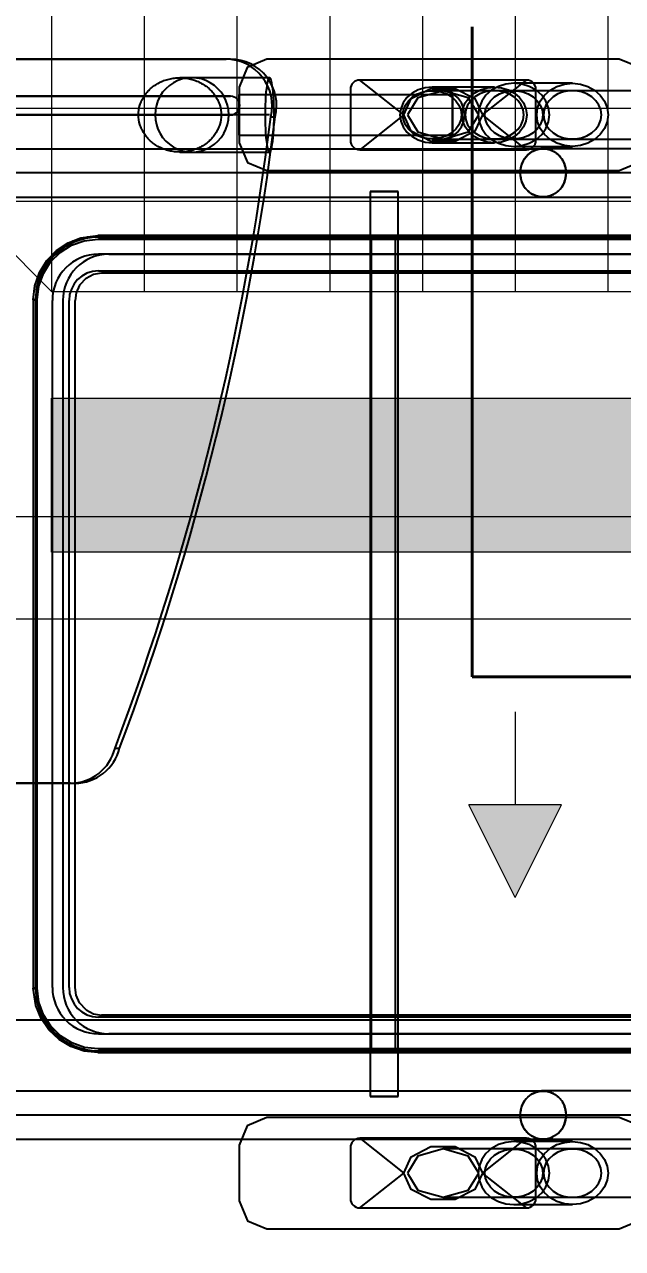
# Model space of a CAD drawing. Header units: millimetres. Extents: x -92759 to 184353, y -15225 to 86714.
# Drawn here: x 65368 to 65690, y 66602 to 67261 of the extents above; entities that cross this region are included whole.
import ezdxf

# ---------------------------------------------------------------- set-up
doc = ezdxf.new("R2010")
doc.units = ezdxf.units.MM
for name, color, linetype in [('0-1', 9, 'Continuous'), ('A-_FURT----_E', 9, 'Continuous'), ('A-PATT-CONC', 8, 'Continuous'), ('E-legend', 1, 'Continuous'), ('E-LIGHT----E', 1, 'Continuous'), ('M-_SANIFIXR_E', 9, 'Continuous'), ('M-ACMV_FCU', 5, 'Continuous')]:
    doc.layers.add(name, color=color, linetype=linetype)
doc.layers.add('HFI 9MM FPB', color=94, linetype='Continuous', lineweight=5)
doc.layers.add('M-ACMV_FCU-1', color=86, linetype='Continuous', lineweight=9)
doc.styles.add('Simplex', font='simplex_.ttf', dxfattribs={"width": 0.7, "height": 450})

# ---------------------------------------------------------------- blocks, each defined once
blk = doc.blocks.new('SIGMUND-LR R_ 2020 - SIGMUND-LR R_ 2020-8582791-2ND STOREY Copy 1')
for p, q in [((17, -49.39), (17, -300)), ((43, -300), (43, -49.39)), ((587, -49.39), (587, -300)), ((613, -300), (613, -49.39)), ((95, -123.7), (95, -484.22)), ((105, -480.26), (105, -119.74)), ((115, -484.22), (115, -123.7)), ((515, -123.7), (515, -484.22)), ((525, -119.74), (525, -480.26)), ((535, -484.22), (535, -123.7)), ((94.93, -125.62), (94.93, -486.14)), ((95.93, -125.37), (95.93, -485.89)), ((95.93, -485.89), (95.93, -125.37)), ((96.93, -486.14), (96.93, -125.62)), ((105, -125.37), (105, -485.89)), ((114.07, -485.89), (114.07, -125.37)), ((515.93, -125.37), (515.93, -485.89)), ((525, -485.89), (525, -125.37)), ((533.07, -125.62), (533.07, -486.14)), ((534.07, -485.89), (534.07, -125.37)), ((534.07, -125.37), (534.07, -485.89)), ((535.07, -486.14), (535.07, -125.62)), ((48.25, -170), (48.25, -246.08)), ((61.25, -170), (61.25, -246.08)), ((74.25, -246.08), (74.25, -170)), ((555.75, -170), (555.75, -246.08)), ((568.75, -170), (568.75, -246.08)), ((581.75, -246.08), (581.75, -170)), ((95.93, -202.29), (95.93, -203.29)), ((95.93, -203.29), (95.93, -324.95)), ((534.07, -203.29), (534.07, -202.29)), ((534.07, -324.95), (534.07, -203.29)), ((0, -205), (0, -395)), ((60, -395), (60, -205)), ((570, -205), (570, -395)), ((630, -395), (630, -205)), ((13, -230.28), (13, -261.88)), ((17, -230.28), (17, -261.88)), ((43, -261.88), (43, -230.28)), ((47, -261.88), (47, -230.28)), ((583, -230.28), (583, -261.88)), ((587, -230.28), (587, -261.88)), ((613, -261.88), (613, -230.28)), ((617, -261.88), (617, -230.28)), ((43.75, -250), (16.25, -250)), ((61.25, -246.08), (61.25, -579.49)), ((568.75, -246.08), (568.75, -579.49)), ((613.75, -250), (586.25, -250)), ((30, -278.8), (11.25, -255)), ((11.25, -255), (11.25, -345)), ((48.75, -255), (30, -278.8)), ((48.75, -345), (48.75, -255)), ((600, -278.8), (581.25, -255)), ((581.25, -255), (581.25, -345)), ((618.75, -255), (600, -278.8)), ((618.75, -345), (618.75, -255)), ((15, -272.36), (15, -305.89)), ((17, -272.36), (17, -305.89)), ((43, -305.89), (43, -272.36)), ((45, -305.89), (45, -272.36)), ((19, -410), (19, -295)), ((41, -410), (41, -295)), ((30, -321.2), (11.25, -345)), ((30, -321.2), (48.75, -345)), ((581.25, -345), (600, -321.2)), ((618.75, -345), (600, -321.2)), ((558.75, -324.28), (71.25, -324.28)), ((71.25, -339.28), (71.25, -324.28)), ((71.25, -324.28), (71.25, -339.28)), ((534.07, -324.28), (95.93, -324.28)), ((95.93, -324.95), (95.93, -325.64)), ((95.93, -325.64), (95.93, -338.78)), ((95.93, -325.83), (534.07, -325.83)), ((534.07, -325.64), (534.07, -324.95)), ((534.07, -338.78), (534.07, -325.64)), ((558.75, -339.28), (558.75, -324.28)), ((558.75, -324.28), (558.75, -339.28)), ((71.25, -339.28), (558.75, -339.28)), ((534.07, -338.71), (95.93, -338.71)), ((95.93, -338.78), (95.93, -339.84)), ((95.93, -339.28), (534.07, -339.28)), ((95.93, -339.84), (95.93, -488.18)), ((534.07, -339.84), (534.07, -338.78)), ((534.07, -488.18), (534.07, -339.84)), ((16.25, -350), (43.75, -350)), ((586.25, -350), (613.75, -350)), ((10, -393.6), (10, -441.99)), ((30, -393.6), (30, -441.99)), ((31.03, -392.97), (31.03, -390.54)), ((50, -441.99), (50, -393.6)), ((0, -414.62), (0, -613.13)), ((15, -410), (45, -410)), ((20, -414.62), (20, -608.16)), ((20, -608.16), (20, -414.62)), ((30, -608.16), (30, -414.62)), ((30, -414.62), (30, -608.16)), ((585, -410), (615, -410)), ((0, -615.56), (0, -417.05)), ((10, -435.47), (10, -441.99)), ((30, -435.47), (30, -441.99)), ((50, -441.99), (50, -435.47)), ((371.03, -476.89), (371.03, -474.45)), ((105, -480.26), (105, -485.89)), ((525, -485.89), (525, -480.26)), ((95.93, -485.89), (95.93, -488.18)), ((534.07, -488.18), (534.07, -485.89)), ((500, -498.35), (130, -498.35)), ((390, -630.78), (390, -498.53)), ((390, -500.97), (390, -633.21)), ((500, -501.71), (130, -501.71)), ((130, -505.07), (500, -505.07)), ((500, -510.71), (130, -510.71)), ((129.58, -519.7), (500.42, -519.7)), ((500.41, -518.93), (129.59, -518.93)), ((130, -519.71), (500, -519.71)), ((130, -519.72), (500, -519.72)), ((129.57, -520.97), (500.43, -520.97))]:
    blk.add_line(p, q)
at = {"flags": 128}
for points in [[(15, -190), (4.27, -194.52), (0, -205)], [(60, -205), (55.48, -194.27), (45, -190)], [(585, -190), (574.27, -194.52), (570, -205)], [(630, -205), (625.48, -194.27), (615, -190)], [(30, -249.51), (26.22, -249.03), (22.62, -247.6), (19.4, -245.31), (16.71, -242.27), (14.68, -238.62), (13.43, -234.56), (13, -230.28), (13.43, -226), (14.68, -221.94), (16.71, -218.29), (19.4, -215.25), (22.62, -212.96), (26.22, -211.54), (30, -211.05)], [(30, -214.68), (27.3, -215.02), (24.71, -216.03), (22.36, -217.66), (20.34, -219.84), (18.74, -222.48), (17.64, -225.46), (17.07, -228.65), (17.07, -231.91), (17.64, -235.1), (18.74, -238.08), (20.34, -240.72), (22.36, -242.9), (24.71, -244.53), (27.3, -245.54), (30, -245.88)], [(30, -211.05), (33.78, -211.54), (37.38, -212.96), (40.6, -215.25), (43.29, -218.29), (45.32, -221.94), (46.57, -226), (47, -230.28), (46.57, -234.56), (45.32, -238.62), (43.29, -242.27), (40.6, -245.31), (37.38, -247.6), (33.78, -249.03), (30, -249.51)], [(30, -245.88), (32.7, -245.54), (35.29, -244.53), (37.64, -242.9), (39.66, -240.72), (41.26, -238.08), (42.36, -235.1), (42.93, -231.91), (42.93, -228.65), (42.36, -225.46), (41.26, -222.48), (39.66, -219.84), (37.64, -217.66), (35.29, -216.03), (32.7, -215.02), (30, -214.68)], [(600, -249.51), (596.22, -249.03), (592.62, -247.6), (589.4, -245.31), (586.71, -242.27), (584.68, -238.62), (583.43, -234.56), (583, -230.28), (583.43, -226), (584.68, -221.94), (586.71, -218.29), (589.4, -215.25), (592.62, -212.96), (596.22, -211.54), (600, -211.05)], [(600, -214.68), (597.3, -215.02), (594.71, -216.03), (592.36, -217.66), (590.34, -219.84), (588.74, -222.48), (587.64, -225.46), (587.07, -228.65), (587.07, -231.91), (587.64, -235.1), (588.74, -238.08), (590.34, -240.72), (592.36, -242.9), (594.71, -244.53), (597.3, -245.54), (600, -245.88)], [(600, -211.05), (603.78, -211.54), (607.38, -212.96), (610.6, -215.25), (613.29, -218.29), (615.32, -221.94), (616.57, -226), (617, -230.28), (616.57, -234.56), (615.32, -238.62), (613.29, -242.27), (610.6, -245.31), (607.38, -247.6), (603.78, -249.03), (600, -249.51)], [(600, -245.88), (602.7, -245.54), (605.29, -244.53), (607.64, -242.9), (609.66, -240.72), (611.26, -238.08), (612.36, -235.1), (612.93, -231.91), (612.93, -228.65), (612.36, -225.46), (611.26, -222.48), (609.66, -219.84), (607.64, -217.66), (605.29, -216.03), (602.7, -215.02), (600, -214.68)], [(61.25, -258.45), (58.55, -258.18), (55.96, -257.38), (53.61, -256.09), (51.59, -254.36), (49.99, -252.27), (48.89, -249.9), (48.32, -247.37), (48.32, -244.79), (48.89, -242.26), (49.99, -239.89), (51.59, -237.8), (53.61, -236.07), (55.96, -234.77), (58.55, -233.98), (61.25, -233.7)], [(61.25, -233.7), (63.95, -233.98), (66.54, -234.77), (68.89, -236.07), (70.91, -237.8), (72.51, -239.89), (73.61, -242.26), (74.18, -244.79), (74.18, -247.37), (73.61, -249.9), (72.51, -252.27), (70.91, -254.36), (68.89, -256.09), (66.54, -257.38), (63.95, -258.18), (61.25, -258.45)], [(568.75, -258.45), (566.05, -258.18), (563.46, -257.38), (561.11, -256.09), (559.09, -254.36), (557.49, -252.27), (556.39, -249.9), (555.82, -247.37), (555.82, -244.79), (556.39, -242.26), (557.49, -239.89), (559.09, -237.8), (561.11, -236.07), (563.46, -234.77), (566.05, -233.98), (568.75, -233.7)], [(568.75, -233.7), (571.45, -233.98), (574.04, -234.77), (576.39, -236.07), (578.41, -237.8), (580.01, -239.89), (581.11, -242.26), (581.68, -244.79), (581.68, -247.37), (581.11, -249.9), (580.01, -252.27), (578.41, -254.36), (576.39, -256.09), (574.04, -257.38), (571.45, -258.18), (568.75, -258.45)], [(30, -242.65), (26.22, -243.13), (22.62, -244.55), (19.4, -246.85), (16.71, -249.89), (14.68, -253.54), (13.43, -257.6), (13, -261.88), (13.43, -266.16), (14.68, -270.22), (16.71, -273.87), (19.4, -276.91), (22.62, -279.2), (26.22, -280.62), (30, -281.1)], [(30, -281.1), (33.78, -280.62), (37.38, -279.2), (40.6, -276.91), (43.29, -273.87), (45.32, -270.22), (46.57, -266.16), (47, -261.88), (46.57, -257.6), (45.32, -253.54), (43.29, -249.89), (40.6, -246.85), (37.38, -244.55), (33.78, -243.13), (30, -242.65)], [(600, -242.65), (596.22, -243.13), (592.62, -244.55), (589.4, -246.85), (586.71, -249.89), (584.68, -253.54), (583.43, -257.6), (583, -261.88), (583.43, -266.16), (584.68, -270.22), (586.71, -273.87), (589.4, -276.91), (592.62, -279.2), (596.22, -280.62), (600, -281.1)], [(600, -281.1), (603.78, -280.62), (607.38, -279.2), (610.6, -276.91), (613.29, -273.87), (615.32, -270.22), (616.57, -266.16), (617, -261.88), (616.57, -257.6), (615.32, -253.54), (613.29, -249.89), (610.6, -246.85), (607.38, -244.55), (603.78, -243.13), (600, -242.65)], [(30, -277.48), (27.3, -277.14), (24.71, -276.13), (22.36, -274.5), (20.34, -272.32), (18.74, -269.68), (17.64, -266.7), (17.07, -263.51), (17.07, -260.25), (17.64, -257.06), (18.74, -254.08), (20.34, -251.44), (22.36, -249.26), (24.71, -247.63), (27.3, -246.62), (30, -246.28)], [(30, -246.28), (32.7, -246.62), (35.29, -247.63), (37.64, -249.26), (39.66, -251.44), (41.26, -254.08), (42.36, -257.06), (42.93, -260.25), (42.93, -263.51), (42.36, -266.7), (41.26, -269.68), (39.66, -272.32), (37.64, -274.5), (35.29, -276.13), (32.7, -277.14), (30, -277.48)], [(48.25, -550.14), (48.25, -401.25), (48.25, -246.08)], [(74.25, -550.14), (74.25, -401.25), (74.25, -246.08)], [(555.75, -550.14), (555.75, -401.25), (555.75, -246.08)], [(581.75, -550.14), (581.75, -401.25), (581.75, -246.08)], [(600, -277.48), (597.3, -277.14), (594.71, -276.13), (592.36, -274.5), (590.34, -272.32), (588.74, -269.68), (587.64, -266.7), (587.07, -263.51), (587.07, -260.25), (587.64, -257.06), (588.74, -254.08), (590.34, -251.44), (592.36, -249.26), (594.71, -247.63), (597.3, -246.62), (600, -246.28)], [(600, -246.28), (602.7, -246.62), (605.29, -247.63), (607.64, -249.26), (609.66, -251.44), (611.26, -254.08), (612.36, -257.06), (612.93, -260.25), (612.93, -263.51), (612.36, -266.7), (611.26, -269.68), (609.66, -272.32), (607.64, -274.5), (605.29, -276.13), (602.7, -277.14), (600, -277.48)], [(30, -289.8), (26.66, -289.36), (23.49, -288.07), (20.65, -285.99), (18.27, -283.23), (16.49, -279.93), (15.38, -276.24), (15, -272.36), (15.38, -268.48), (16.49, -264.8), (18.27, -261.49), (20.65, -258.73), (23.49, -256.65), (26.66, -255.36), (30, -254.92)], [(30, -256.57), (27.3, -256.91), (24.71, -257.93), (22.36, -259.58), (20.34, -261.79), (18.74, -264.47), (17.64, -267.48), (17.07, -270.71), (17.07, -274.01), (17.64, -277.24), (18.74, -280.26), (20.34, -282.93), (22.36, -285.14), (24.71, -286.79), (27.3, -287.81), (30, -288.15)], [(30, -254.92), (33.34, -255.36), (36.51, -256.65), (39.35, -258.73), (41.73, -261.49), (43.51, -264.8), (44.62, -268.48), (45, -272.36), (44.62, -276.24), (43.51, -279.93), (41.73, -283.23), (39.35, -285.99), (36.51, -288.07), (33.34, -289.36), (30, -289.8)], [(30, -288.15), (32.7, -287.81), (35.29, -286.79), (37.64, -285.14), (39.66, -282.93), (41.26, -280.26), (42.36, -277.24), (42.93, -274.01), (42.93, -270.71), (42.36, -267.48), (41.26, -264.47), (39.66, -261.79), (37.64, -259.58), (35.29, -257.93), (32.7, -256.91), (30, -256.57)], [(30, -321.2), (21.18, -317.15), (15.73, -306.55), (15.73, -293.45), (21.18, -282.85), (30, -278.8)], [(30, -280.8), (20.81, -286.42), (17, -300), (20.81, -313.58), (30, -319.2)], [(30, -278.8), (38.82, -282.85), (44.27, -293.45), (44.27, -306.55), (38.82, -317.15), (30, -321.2)], [(30, -319.2), (39.19, -313.58), (43, -300), (39.19, -286.42), (30, -280.8)], [(600, -321.2), (591.18, -317.15), (585.73, -306.55), (585.73, -293.45), (591.18, -282.85), (600, -278.8)], [(600, -280.8), (590.81, -286.42), (587, -300), (590.81, -313.58), (600, -319.2)], [(600, -278.8), (608.82, -282.85), (614.27, -293.45), (614.27, -306.55), (608.82, -317.15), (600, -321.2)], [(600, -319.2), (609.19, -313.58), (613, -300), (609.19, -286.42), (600, -280.8)], [(30, -288.45), (26.66, -288.89), (23.49, -290.17), (20.65, -292.25), (18.27, -295.01), (16.49, -298.32), (15.38, -302.01), (15, -305.89), (15.38, -309.77), (16.49, -313.45), (18.27, -316.76), (20.65, -319.52), (23.49, -321.6), (26.66, -322.89), (30, -323.32)], [(30, -321.68), (27.3, -321.33), (24.71, -320.31), (22.36, -318.66), (20.34, -316.45), (18.74, -313.78), (17.64, -310.77), (17.07, -307.54), (17.07, -304.23), (17.64, -301.01), (18.74, -297.99), (20.34, -295.32), (22.36, -293.11), (24.71, -291.46), (27.3, -290.44), (30, -290.09)], [(30, -323.32), (33.34, -322.89), (36.51, -321.6), (39.35, -319.52), (41.73, -316.76), (43.51, -313.45), (44.62, -309.77), (45, -305.89), (44.62, -302.01), (43.51, -298.32), (41.73, -295.01), (39.35, -292.25), (36.51, -290.17), (33.34, -288.89), (30, -288.45)], [(30, -290.09), (32.7, -290.44), (35.29, -291.46), (37.64, -293.11), (39.66, -295.32), (41.26, -297.99), (42.36, -301.01), (42.93, -304.23), (42.93, -307.54), (42.36, -310.77), (41.26, -313.78), (39.66, -316.45), (37.64, -318.66), (35.29, -320.31), (32.7, -321.33), (30, -321.68)], [(30, -295), (23.53, -295), (19.54, -295), (23.53, -295), (30, -295)], [(30, -295), (36.47, -295), (40.46, -295), (36.47, -295), (30, -295)], [(0, -395), (4.52, -405.73), (15, -410)], [(45, -410), (55.73, -405.48), (60, -395)], [(570, -395), (574.52, -405.73), (585, -410)], [(615, -410), (625.73, -405.48), (630, -395)], [(30, -410), (22.22, -410), (19, -410), (22.22, -410), (30, -410)], [(30, -410), (37.78, -410), (41, -410), (37.78, -410), (30, -410)], [(129.57, -520.97), (122.07, -520.07), (114.95, -517.6), (108.52, -513.68), (103.09, -508.48), (98.91, -502.26), (96.16, -495.29), (94.93, -486.14)], [(95, -484.22), (95.81, -491.81), (98.2, -499.06), (102.06, -505.62), (107.22, -511.18), (113.42, -515.49), (120.36, -518.35), (130, -519.72)], [(129.59, -518.93), (122.31, -518.03), (115.41, -515.57), (109.23, -511.65), (104.07, -506.49), (100.19, -500.34), (97.77, -493.49), (96.93, -486.14)], [(117.87, -492.52), (115.74, -488.59), (115, -484.22)], [(500, -519.72), (507.42, -518.92), (514.5, -516.54), (520.91, -512.69), (526.38, -507.56), (530.65, -501.37), (533.54, -494.38), (535, -484.22)], [(533.07, -486.14), (532.26, -493.34), (529.88, -500.19), (526.03, -506.36), (520.91, -511.55), (514.75, -515.49), (507.87, -517.99), (500.41, -518.93)], [(535.07, -486.14), (534.26, -493.57), (531.88, -500.66), (528.03, -507.08), (522.88, -512.54), (516.67, -516.79), (509.69, -519.62), (500.43, -520.97)], [(512.13, -492.52), (514.26, -488.59), (515, -484.22)], [(117.87, -492.52), (121.74, -496), (125.89, -497.81), (130, -498.35)], [(512.13, -492.52), (508.26, -496), (504.11, -497.81), (500, -498.35)], [(129.58, -519.7), (122.86, -519.03), (116.43, -517.18), (110.53, -514.22), (105.4, -510.28), (101.23, -505.51), (98.19, -500.09)], [(531.81, -500.09), (528.77, -505.51), (524.6, -510.28), (519.47, -514.22), (513.57, -517.18), (507.14, -519.03), (500.42, -519.7)]]:
    blk.add_lwpolyline(points, dxfattribs=at)
for centre, start, end in [((16.25, -255), 90, 180), ((43.75, -255), 360, 90), ((586.25, -255), 90, 180), ((613.75, -255), 360, 90), ((16.25, -345), 180, 270), ((43.75, -345), 270, 0), ((586.25, -345), 180, 270), ((613.75, -345), 270, 0)]:
    blk.add_arc(centre, 5, start, end)
for centre, major_axis, ratio, start_param, end_param in [((25, -414.62), (25, 0), 0.992546, 1.327078, 3.141593), ((25, -417.05), (-25, 0), 0.992546, 4.468671, 6.283185), ((30, -393.6), (20, 0), 0.121869, 1.570796, 4.712389), ((30, -393.6), (-20, 0), 0.121869, 1.570796, 4.712389), ((-148.78, -1828.79), (1460.17, 0), 0.992546, 1.206818, 1.447338), ((-148.78, -1831.23), (1460.17, 0), 0.992546, 1.206818, 1.447338), ((25, -414.62), (-5, 0), 0.992546, 4.712389, 6.283185), ((25, -414.62), (-5, 0), 0.992546, 3.141593, 4.712389), ((30, -435.47), (-20, 0), 0.992546, 4.712389, 7.853982), ((30, -435.47), (-20, 0), 0.992546, 1.570796, 4.712389), ((365, -498.53), (25, 0), 0.992546, 0, 1.327078), ((130, -480.26), (25, 0), 0.992546, 3.141593, 4.712389), ((365, -500.97), (25, 0), 0.992546, 0, 1.327078), ((500, -480.26), (-25, 0), 0.992546, 1.570796, 3.141593), ((130, -485.89), (34.07, 0), 0.992546, 3.141593, 4.700031), ((130, -485.89), (34.07, 0), 0.992546, 3.141593, 4.700031), ((130, -485.89), (25, 0), 0.992546, 3.141593, 4.712389), ((130, -485.89), (15.93, 0), 0.992546, 3.141593, 4.712389), ((500, -485.89), (15.93, 0), 0.992546, 4.712389, 6.283185), ((500, -485.89), (-25, 0), 0.992546, 1.570796, 3.141593), ((500, -485.89), (34.07, 0), 0.992546, 4.724747, 6.283185), ((500, -485.89), (34.07, 0), 0.992546, 4.724747, 6.283185), ((130, -488.18), (34.07, 0), 0.992546, 3.141593, 3.356938), ((500, -488.18), (34.07, 0), 0.992546, 6.06784, 6.283185), ((130, -485.89), (34.07, 0), 0.992546, 4.700031, 4.712389), ((500, -485.89), (-34.07, 0), 0.992546, 1.570796, 1.583154)]:
    blk.add_ellipse(centre, major_axis=major_axis, ratio=ratio, start_param=start_param, end_param=end_param)
for points, knots in [([(61.25, -233.7), (60.34, -233.7), (58.53, -233.89), (55.92, -234.69), (53.55, -236), (51.52, -237.74), (49.91, -239.85), (48.8, -242.23), (48.23, -244.78), (48.23, -247.38), (48.98, -250.78), (51.3, -254.6), (55.81, -257.72), (59.43, -258.45), (61.25, -258.45)], [-1, -1, -1, -1, -0.933333, -0.866667, -0.8, -0.733333, -0.666667, -0.6, -0.533333, -0.466667, -0.4, -0.266667, -0.133333, 0, 0, 0, 0]), ([(61.25, -258.45), (63.07, -258.45), (65.79, -257.9), (68.95, -256.16), (70.98, -254.42), (72.59, -252.31), (73.7, -249.93), (74.27, -247.38), (74.27, -244.78), (73.7, -242.23), (72.59, -239.85), (70.45, -237.03), (66.69, -234.44), (63.07, -233.7), (61.25, -233.7)], [-1, -1, -1, -1, -0.866667, -0.8, -0.733333, -0.666667, -0.6, -0.533333, -0.466667, -0.4, -0.333333, -0.266667, -0.133333, 0, 0, 0, 0]), ([(568.75, -233.7), (567.84, -233.7), (566.03, -233.89), (563.42, -234.69), (561.05, -236), (559.02, -237.74), (557.41, -239.85), (556.3, -242.23), (555.73, -244.78), (555.73, -247.38), (556.48, -250.78), (558.8, -254.6), (563.31, -257.72), (566.93, -258.45), (568.75, -258.45)], [-1, -1, -1, -1, -0.933333, -0.866667, -0.8, -0.733333, -0.666667, -0.6, -0.533333, -0.466667, -0.4, -0.266667, -0.133333, 0, 0, 0, 0]), ([(568.75, -258.45), (570.57, -258.45), (573.29, -257.9), (576.45, -256.16), (578.48, -254.42), (580.09, -252.31), (581.2, -249.93), (581.77, -247.38), (581.77, -244.78), (581.2, -242.23), (580.09, -239.85), (577.95, -237.03), (574.19, -234.44), (570.57, -233.7), (568.75, -233.7)], [-1, -1, -1, -1, -0.866667, -0.8, -0.733333, -0.666667, -0.6, -0.533333, -0.466667, -0.4, -0.333333, -0.266667, -0.133333, 0, 0, 0, 0]), ([(30, -464.27), (28.25, -464.27), (25.64, -463.89), (22.32, -462.63), (19.97, -461.34), (18.15, -459.99), (16.8, -458.75), (15.53, -457.43), (14.09, -455.59), (12.87, -453.56), (12.05, -451.86), (11.51, -450.52), (11.05, -449.15), (10.67, -447.76), (10.37, -446.34), (10.16, -444.9), (10.03, -443.44), (9.99, -441.99), (10.03, -440.54), (10.16, -439.07), (10.37, -437.63), (10.67, -436.21), (11.05, -434.82), (11.51, -433.45), (12.05, -432.11), (12.67, -430.83), (13.36, -429.6), (14.38, -428.01), (15.53, -426.54), (16.8, -425.22), (18.15, -423.98), (19.97, -422.63), (22.32, -421.34), (25.64, -420.08), (28.25, -419.7), (30, -419.7)], [0, 0, 0, 0, 0.083333, 0.125, 0.166667, 0.208333, 0.229167, 0.25, 0.291667, 0.333333, 0.354167, 0.375, 0.395833, 0.416667, 0.4375, 0.458333, 0.479167, 0.5, 0.520833, 0.541667, 0.5625, 0.583333, 0.604167, 0.625, 0.645833, 0.666667, 0.6875, 0.708333, 0.75, 0.770833, 0.791667, 0.833333, 0.875, 0.916667, 1, 1, 1, 1]), ([(30, -419.7), (31.75, -419.7), (34.36, -420.08), (37.68, -421.34), (40.03, -422.63), (41.85, -423.98), (43.2, -425.22), (44.47, -426.54), (45.91, -428.38), (47.13, -430.41), (47.95, -432.11), (48.49, -433.45), (48.95, -434.82), (49.33, -436.21), (49.63, -437.63), (49.84, -439.07), (49.97, -440.54), (50.01, -441.99), (49.97, -443.44), (49.84, -444.9), (49.63, -446.34), (49.33, -447.76), (48.95, -449.15), (48.49, -450.52), (47.95, -451.86), (47.33, -453.14), (46.64, -454.37), (45.62, -455.96), (44.47, -457.43), (43.2, -458.75), (41.85, -459.99), (40.03, -461.34), (37.68, -462.63), (34.36, -463.89), (31.75, -464.27), (30, -464.27)], [0, 0, 0, 0, 0.083333, 0.125, 0.166667, 0.208333, 0.229167, 0.25, 0.291667, 0.333333, 0.354167, 0.375, 0.395833, 0.416667, 0.4375, 0.458333, 0.479167, 0.5, 0.520833, 0.541667, 0.5625, 0.583333, 0.604167, 0.625, 0.645833, 0.666667, 0.6875, 0.708333, 0.75, 0.770833, 0.791667, 0.833333, 0.875, 0.916667, 1, 1, 1, 1]), ([(500.42, -520.19), (500.42, -520.13), (500.42, -520.01), (500.42, -519.82), (500.41, -519.63), (500.41, -519.46), (500.41, -519.3), (500.41, -519.17), (500.41, -519.06), (500.41, -518.98), (500.41, -518.93), (500.41, -518.92), (500.41, -518.95), (500.41, -519.03), (500.41, -519.19), (500.42, -519.44), (500.42, -519.62), (500.42, -519.71)], [0, 0, 0, 0, 0.058824, 0.117647, 0.176471, 0.235294, 0.294118, 0.352941, 0.411765, 0.470588, 0.529412, 0.588235, 0.647059, 0.705882, 0.823529, 0.911765, 1, 1, 1, 1]), ([(500.42, -519.71), (500.42, -519.77), (500.42, -519.89), (500.43, -520.08), (500.43, -520.27), (500.43, -520.44), (500.43, -520.6), (500.43, -520.74), (500.43, -520.84), (500.43, -520.92), (500.43, -520.97), (500.43, -520.98), (500.43, -520.95), (500.43, -520.88), (500.43, -520.72), (500.42, -520.46), (500.42, -520.29), (500.42, -520.19)], [0, 0, 0, 0, 0.058824, 0.117647, 0.176471, 0.235294, 0.294118, 0.352941, 0.411765, 0.470588, 0.529412, 0.588235, 0.647059, 0.705882, 0.823529, 0.911765, 1, 1, 1, 1])]:
    blk.add_open_spline(points, degree=3, knots=knots)
for points in [[(98.19, -500.09), (98.01, -499.68), (97.66, -498.76), (97.14, -497.16), (96.85, -496), (96.72, -495.41)], [(533.28, -495.41), (533.15, -496), (532.86, -497.16), (532.34, -498.76), (531.99, -499.68), (531.81, -500.09)], [(129.58, -520.19), (129.58, -520.26), (129.58, -520.38), (129.57, -520.54), (129.57, -520.69), (129.57, -520.8), (129.57, -520.9), (129.57, -520.95), (129.57, -520.98), (129.57, -520.97), (129.57, -520.92), (129.57, -520.84), (129.57, -520.74), (129.57, -520.6), (129.57, -520.44), (129.57, -520.27), (129.57, -520.08), (129.58, -519.89), (129.58, -519.77), (129.58, -519.71)], [(129.58, -519.71), (129.58, -519.65), (129.58, -519.53), (129.58, -519.36), (129.59, -519.22), (129.59, -519.1), (129.59, -519.01), (129.59, -518.95), (129.59, -518.92), (129.59, -518.93), (129.59, -518.98), (129.59, -519.06), (129.59, -519.17), (129.59, -519.3), (129.59, -519.46), (129.59, -519.63), (129.58, -519.82), (129.58, -520.01), (129.58, -520.13), (129.58, -520.19)]]:
    blk.add_open_spline(points, degree=3)
blk = doc.blocks.new('1599_FURN_RHH_BLK8 _NEW__2ND STY_dwg-10261561-BLK8_RHH_2ND STOREY PLAN')
at = {"layer": 'A-_FURT----_E', "rotation": 270}
blk.add_blockref('SIGMUND-LR R_ 2020 - SIGMUND-LR R_ 2020-8582791-2ND STOREY Copy 1', (-24407.35, -12098.54), dxfattribs=at)
blk = doc.blocks.new('A$C3019c3af')
at = {"layer": 'M-_SANIFIXR_E'}
blk.add_blockref('1599_FURN_RHH_BLK8 _NEW__2ND STY_dwg-10261561-BLK8_RHH_2ND STOREY PLAN', (7599.78, 46600.1), dxfattribs=at)
blk = doc.blocks.new('RCP_B8L2')
at = {"layer": 'A-PATT-CONC'}
h = blk.add_hatch(dxfattribs=at)
h.set_pattern_fill('ANSI37', color=256, scale=189, angle=45)
h.set_pattern_definition([(90, (-385478.34, -151102.3), (-600.075, 0), []), (180, (-385478.34, -151102.3), (-6e-14, -600.075), [])])
h.paths.add_polyline_path([(-388477.99, -151102.3), (-385478.34, -151102.3), (-385478.34, -158302.3), (-388477.99, -158302.3)])
at = {"layer": 'HFI 9MM FPB'}
h = blk.add_hatch(dxfattribs=at)
h.set_pattern_fill('ANSI33', color=256, scale=50)
h.set_pattern_definition([(45, (-581589.02, -147239), (-224.5064, 224.5064), []), (45, (-581364.5, -147239), (-224.5064, 224.5064), [158.75, -79.375])])
h.paths.add_polyline_path([(-388477.99, -151102.3), (-385478.34, -151102.3), (-385478.34, -158302.3), (-388477.99, -158302.3)], flags=16)
h.paths.add_polyline_path([(-389418.07, -150277.3), (-387018.07, -150277.3), (-387018.07, -149827.3), (-384618.07, -149827.3), (-384618.07, -159127.3), (-387018.07, -159127.3), (-387018.07, -158677.3), (-387618.07, -158677.3), (-387618.07, -159127.3), (-389418.07, -159127.3)])
blk = doc.blocks.new('L20')
at = {"layer": 'E-LIGHT----E', "lineweight": 5, "style": 'Simplex', "width": 0.7}
blk.add_text('L20', height=350, dxfattribs=at).set_placement((-673.67, 394.33))
blk = doc.blocks.new('EL_B8_L2_R4')
at = {"layer": 'E-legend', "color": 0}
blk.add_blockref('L20', (-24060.2, -12825.38), dxfattribs=at)
blk = doc.blocks.new('A$Ca8a76259')
at = {"layer": 'M-ACMV_FCU', "lineweight": 0}
h = blk.add_hatch(color=256, dxfattribs=at)
h.dxf.hatch_style = 1
h.paths.add_polyline_path([(250, 356), (250, 439), (-250, 439), (-250, 356)])
h.paths.add_polyline_path([(356, -250), (439, -250), (439, 250), (356, 250)])
h.paths.add_polyline_path([(-356, 250), (-439, 250), (-439, -250), (-356, -250)])
h.paths.add_polyline_path([(-250, -356), (-250, -439), (250, -439), (250, -356)])
h = blk.add_hatch(color=256, dxfattribs=at)
h.dxf.hatch_style = 1
h.paths.add_polyline_path([(0, -625), (25, -575), (-25, -575)])
for p, q in [((-250, 298.5), (-250, -298.5)), ((-200, 298.5), (-200, -298.5)), ((-150, 298.5), (-150, -298.5)), ((-100, 298.5), (-100, -298.5)), ((-50, 298.5), (-50, -298.5)), ((0, 298.5), (0, -298.5)), ((50, 298.5), (50, -298.5)), ((298.5, -200), (-298.5, -200)), ((-250, -298.5), (-298.5, -250)), ((298.5, -250), (-298.5, -250)), ((-250, -298.5), (250, -298.5)), ((439, -475), (-439, -475)), ((0, -525), (0, -575)), ((25, -575), (-25, -575)), ((0, -625), (-25, -575)), ((0, -625), (25, -575))]:
    blk.add_line(p, q, dxfattribs=at)
for points in [[(420, 420), (420, -420), (-420, -420), (-420, 420)], [(-250, -356), (250, -356), (250, -439), (-250, -439)]]:
    blk.add_lwpolyline(points, close=True, dxfattribs=at)
blk = doc.blocks.new('FCU -1')
at = {"layer": 'M-ACMV_FCU', "lineweight": 5, "rotation": 270}
blk.add_blockref('A$Ca8a76259', (378508.35, -50607.13), dxfattribs=at)
blk = doc.blocks.new('ACMV_B8_L2')
at = {"layer": 'M-ACMV_FCU-1', "rotation": 90}
blk.add_blockref('FCU -1', (75688.74, -416808.03), dxfattribs=at)

msp = doc.modelspace()

# ---------------------------------------------------------------- block references
at = {"layer": '0-1'}
msp.add_blockref('A$C3019c3af', (82701.06, 32741.24), dxfattribs=at)
at = {"layer": 'A-PATT-CONC'}
msp.add_blockref('RCP_B8L2', (452619.12, 220318.54), dxfattribs=at)
at = {"layer": 'E-legend', "color": 7}
msp.add_blockref('EL_B8_L2_R4', (90301.06, 79341.24), dxfattribs=at)
at = {"layer": 'M-ACMV_FCU-1'}
msp.add_blockref('ACMV_B8_L2', (-60663.56, 105715.91), dxfattribs=at)

doc.saveas('drawing.dxf')
